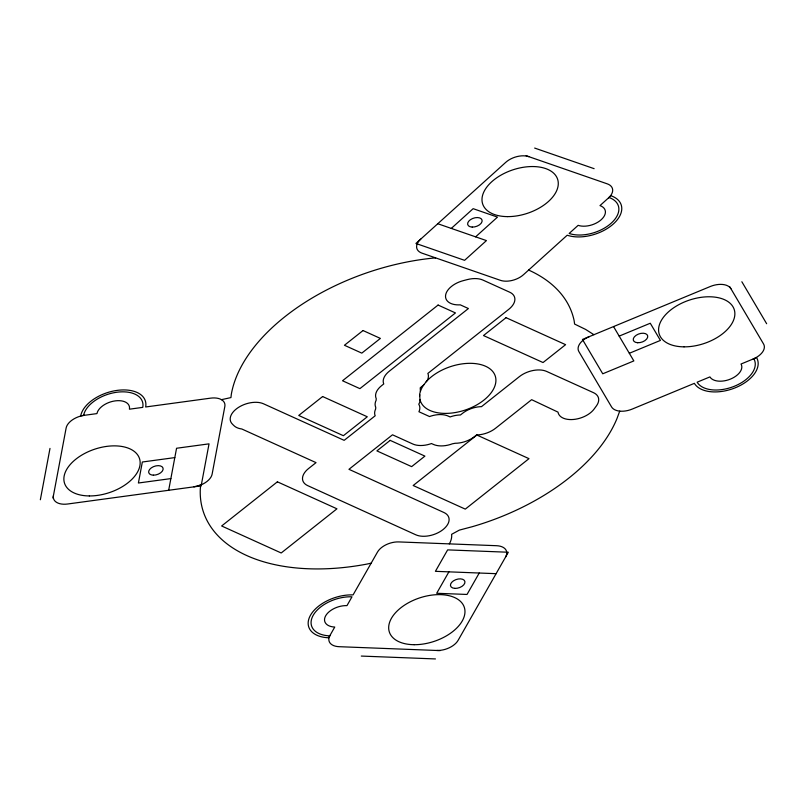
<?xml version="1.0" encoding="UTF-8"?>
<svg xmlns="http://www.w3.org/2000/svg" width="807" height="807" viewBox="0 0 807 807"><rect width="100%" height="100%" fill="white"/><g stroke="black" fill="none" stroke-linecap="round" stroke-linejoin="round"><path stroke-width="1.21" d="M40.35 499.755L49.994 448.41M52.98 498.04L66.124 428.023A16.917 9.825 -18.3 0 1 84.331 415.312M168.673 490.273L176.562 448.258L209.033 443.85L201.145 485.864L67.677 504.002A16.917 9.825 -18.3 0 1 53.413 495.7M420.397 391.506C418.268 395.692 421.708 400.423 418.762 404.246L419.196 405.003A19.923 11.57 -18.3 0 1 419.337 410.783L418.934 411.741L429.546 416.553L430.968 416.059A19.923 11.57 -18.3 0 1 448.157 416.059L450.114 416.947L451.537 416.452A19.923 11.57 -18.3 0 1 459.052 415.02L460.454 414.98L462.542 413.325A19.923 11.57 -18.3 0 1 480.084 406.698L481.486 406.657L519.405 376.617A19.923 11.57 -18.3 0 1 546.632 371.432L593.528 392.686A19.923 11.57 -18.3 0 1 596.413 405.911L594.134 409.028A19.923 11.57 -18.3 0 1 573.363 419.479A19.923 11.57 -18.3 0 1 558.01 412.135L531.642 399.677L495.538 428.275A19.923 11.57 -18.3 0 1 477.996 434.892L476.594 434.943L474.506 436.597A19.923 11.57 -18.3 0 1 455.148 443.275L452.455 443.789A19.923 11.57 -18.3 0 1 433.42 444.425L431.473 443.537L430.04 444.032A19.923 11.57 -18.3 0 1 412.851 444.032L392.505 434.802L348.957 469.311L443.941 512.516A19.923 11.57 -18.3 0 1 442.993 529.624A19.923 11.57 -18.3 0 1 415.776 534.789L307.669 485.612A19.923 11.57 -18.3 0 1 308.597 468.514L316.031 462.633L241.777 428.981A19.923 11.57 -18.3 0 1 234.918 426.469A56.853 33.016 -18.3 0 1 232.355 424.058A19.923 11.57 -18.3 0 1 238.337 407.505A19.923 11.57 -18.3 0 1 263.516 403.793L344.165 440.34L375.194 415.766L374.882 414.939A19.923 11.57 -18.3 0 1 375.659 408.988L375.749 407.293A19.923 11.57 -18.3 0 1 376.123 400.272L376.213 398.577A19.923 11.57 -18.3 0 1 381.671 385.595L383.759 383.94L383.456 383.123A19.923 11.57 -18.3 0 1 389.307 371.2L468.403 308.536L460.242 304.834L458.8 304.895A19.923 11.57 -18.3 0 1 445.656 294.878A19.923 11.57 -18.3 0 1 463.299 280.644L467.344 279.585A19.923 11.57 -18.3 0 1 482.899 280.059L509.701 292.205A19.923 11.57 -18.3 0 1 508.783 309.313L427.851 373.429L428.164 374.246A19.923 11.57 -18.3 0 1 427.387 380.208L423.614 385.05L420.225 387.814L420.397 391.506A39.462 22.919 -18.3 0 1 423.978 384.515M449.317 543.878L450.235 542.122A33.823 19.64 -18.3 0 0 451.708 535.919L451.597 534.335L459.385 530.098L471.984 526.779A178.539 103.679 -18.3 0 0 617.123 418.197L619.715 411.126M419.741 394.623L419.64 396.247M448.904 571.85L436.688 593.276L467.031 594.456L479.237 573.02M451.295 228.411L473.144 208.67L497.475 217.113L475.626 236.844M619.181 336.115L650.271 323.244L660.419 340.413L629.329 353.284M193.922 486.843L200.731 484.997L200.328 488.517A178.539 103.679 -18.3 0 0 367.024 564.063L371.159 563.175M174.816 457.599L142.345 462.007L138.4 483.01L170.862 478.601M435.558 257.867L435.588 257.867A178.539 103.679 -18.3 0 0 231.316 394.33L230.943 397.579L221.481 399.667M496.093 573.676L435.417 571.326L447.633 549.89L508.309 552.24L458.104 640.344A16.917 9.825 -18.3 0 1 436.819 650.472M440.198 650.603L339.071 646.689A16.917 9.825 -18.3 0 1 330.002 635.391M361.284 656.071L435.447 658.936M534.648 148.064L594.123 168.673M526.154 155.731L607.257 183.845A16.917 9.825 -18.3 0 1 608.498 197.937M437.777 223.731L486.439 240.597L464.59 260.328L415.928 243.462L505.767 162.328A16.917 9.825 -18.3 0 1 528.857 156.669M528.625 270.073L528.928 270.194A178.539 103.679 -18.3 0 1 574.13 320.661L574.604 324.061L585.68 329.458L593.912 334.703M741.855 281.754L766.65 323.728M729.76 286.757L763.573 344.004A16.917 9.825 -18.3 0 1 753.102 359.024M613.542 326.573L633.838 360.921L602.748 373.792L582.452 339.454L710.271 286.515A16.917 9.825 -18.3 0 1 730.89 288.664M426.167 381.761A39.462 22.919 -18.3 0 1 487.065 366.983A39.462 22.919 -18.3 0 1 473.164 406.799A39.462 22.919 -18.3 0 1 419.963 399.536M83.605 415.413A30.817 17.895 -18.3 0 1 116.783 392.252A30.817 17.895 -18.3 0 1 142.768 407.374L129.423 409.189A16.917 9.825 -18.3 0 0 115.159 400.887A16.917 9.825 -18.3 0 0 96.961 413.598L80.72 415.807A33.823 19.64 -18.3 0 1 117.136 390.386A33.823 19.64 -18.3 0 1 145.653 406.98L210.587 398.154A16.917 9.825 -18.3 0 1 224.84 406.456L212.13 474.133A16.917 9.825 -18.3 0 1 199.036 485.643M329.74 635.866A30.817 17.895 -18.3 0 1 313.227 615.267A30.817 17.895 -18.3 0 1 351.993 596.807L346.97 605.623A16.917 9.825 -18.3 0 0 325.695 615.751A16.917 9.825 -18.3 0 0 334.754 627.049L328.651 637.772A33.823 19.64 -18.3 0 1 310.524 615.166A33.823 19.64 -18.3 0 1 353.073 594.91L377.505 552.049A16.917 9.825 -18.3 0 1 398.779 541.921L496.537 545.703A16.917 9.825 -18.3 0 1 505.596 557.001M608.982 197.493A30.817 17.895 -18.3 0 1 611.242 223.156A30.817 17.895 -18.3 0 1 569.157 233.455L578.145 225.345A16.917 9.825 -18.3 0 0 601.235 219.696A16.917 9.825 -18.3 0 0 599.994 205.603L610.919 195.738A33.823 19.64 -18.3 0 1 613.401 223.912A33.823 19.64 -18.3 0 1 567.22 235.21L523.511 274.683A16.917 9.825 -18.3 0 1 500.421 280.332L422.021 253.166A16.917 9.825 -18.3 0 1 420.78 239.074M753.799 358.732A30.817 17.895 -18.3 0 1 734.713 386.109A30.817 17.895 -18.3 0 1 697.137 382.195L709.918 376.909A16.917 9.825 -18.3 0 0 730.537 379.058A16.917 9.825 -18.3 0 0 741.018 364.028L756.562 357.592A33.823 19.64 -18.3 0 1 735.611 387.642A33.823 19.64 -18.3 0 1 694.373 383.345L632.194 409.088A16.917 9.825 -18.3 0 1 611.575 406.95L578.891 351.61A16.917 9.825 -18.3 0 1 589.362 336.59M363.019 330.537L344.438 345.265L361.808 353.133L380.39 338.415L363.019 330.537M322.618 396.54L298.731 415.464L343.399 435.709L367.286 416.775L322.618 396.54M438.09 305.056L342.531 380.763L359.902 388.641L455.461 312.934L438.09 305.056M277.386 481.819L221.643 525.982L281.199 552.977L336.943 508.813L277.386 481.819M506.05 317.676L483.484 335.551L543.04 362.545L565.596 344.67L506.05 317.676M390.174 440.37L376.899 450.891L411.641 466.638L424.916 456.116L390.174 440.37M476.876 435.044L413.174 485.511L465.286 509.126L528.989 458.658L476.876 435.044M153.391 475.172A7.515 4.368 -18.3 0 0 163.044 468.11A7.515 4.368 -18.3 0 0 151.222 467.929A7.515 4.368 -18.3 0 0 153.391 475.172M89.315 495.942A39.462 22.919 -18.3 0 0 139.52 458.628A39.462 22.919 -18.3 0 0 77.2 458.144A39.462 22.919 -18.3 0 0 89.315 495.942M454.765 588.374A7.515 4.368 -18.3 0 0 464.923 581.615A7.515 4.368 -18.3 0 0 453.403 580.889A7.515 4.368 -18.3 0 0 454.765 588.374M414.132 644.702A39.462 22.919 -18.3 0 0 464.328 607.389A39.462 22.919 -18.3 0 0 402.007 606.904A39.462 22.919 -18.3 0 0 414.132 644.702M472.236 227.09A7.515 4.368 -18.3 0 0 482.061 220.119A7.515 4.368 -18.3 0 0 470.33 219.756A7.515 4.368 -18.3 0 0 472.236 227.09M507.442 216.619A39.462 22.919 -18.3 0 0 557.637 179.305A39.462 22.919 -18.3 0 0 495.316 178.821A39.462 22.919 -18.3 0 0 507.442 216.619M637.631 342.733A7.515 4.368 -18.3 0 0 647.708 335.914A7.515 4.368 -18.3 0 0 636.138 335.288A7.515 4.368 -18.3 0 0 637.631 342.733M684.033 346.849A39.462 22.919 -18.3 0 0 734.229 309.535A39.462 22.919 -18.3 0 0 671.908 309.051A39.462 22.919 -18.3 0 0 684.033 346.849"/></g></svg>
